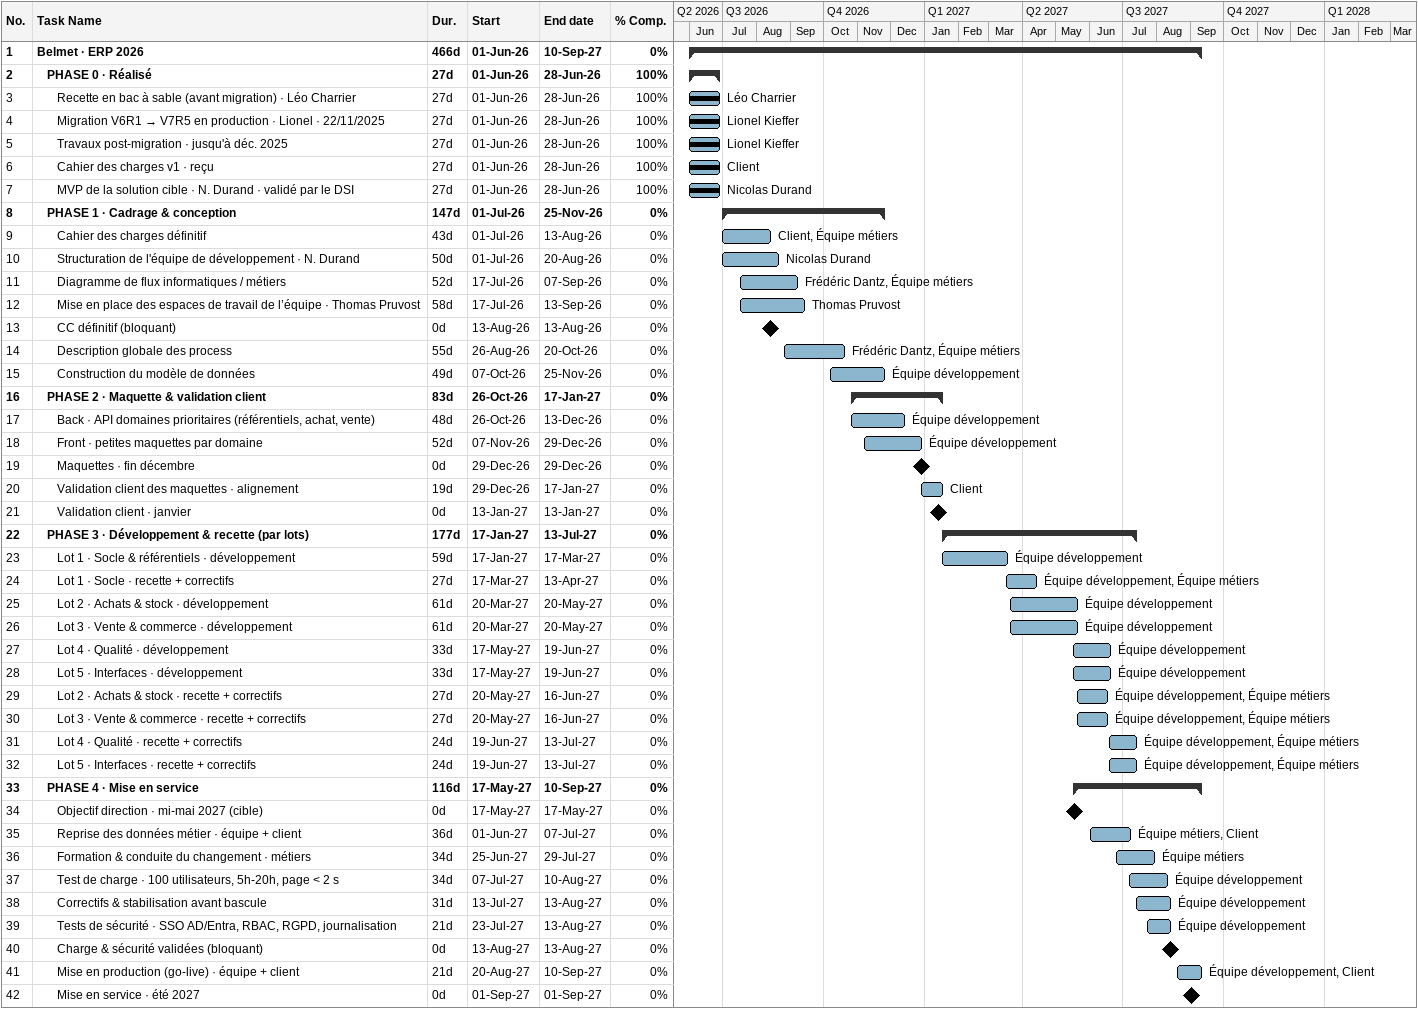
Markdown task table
| ID | Level | Task | Duration | Start | Finish | Resources | % complete |
|---|---|---|---|---|---|---|---|
| 1 | 1 | **Belmet · ERP 2026** | 466d | 2026-06-01 | 2027-09-10 |  | 0 |
| 2 | 2 | **PHASE 0 · Réalisé** | 27d | 2026-06-01 | 2026-06-28 |  | 100 |
| 3 | 3 | Recette en bac à sable (avant migration) · Léo Charrier | 27d | 2026-06-01 | 2026-06-28 | Léo Charrier | 100 |
| 4 | 3 | Migration V6R1 → V7R5 en production · Lionel · 22/11/2025 | 27d | 2026-06-01 | 2026-06-28 | Lionel Kieffer | 100 |
| 5 | 3 | Travaux post-migration · jusqu'à déc. 2025 | 27d | 2026-06-01 | 2026-06-28 | Lionel Kieffer | 100 |
| 6 | 3 | Cahier des charges v1 · reçu | 27d | 2026-06-01 | 2026-06-28 | Client | 100 |
| 7 | 3 | MVP de la solution cible · N. Durand · validé par le DSI | 27d | 2026-06-01 | 2026-06-28 | Nicolas Durand | 100 |
| 8 | 2 | **PHASE 1 · Cadrage & conception** | 147d | 2026-07-01 | 2026-11-25 |  | 0 |
| 9 | 3 | Cahier des charges définitif | 43d | 2026-07-01 | 2026-08-13 | Client, Équipe métiers | 0 |
| 10 | 3 | Structuration de l'équipe de développement · N. Durand | 50d | 2026-07-01 | 2026-08-20 | Nicolas Durand | 0 |
| 11 | 3 | Diagramme de flux informatiques / métiers | 52d | 2026-07-17 | 2026-09-07 | Frédéric Dantz, Équipe métiers | 0 |
| 12 | 3 | Mise en place des espaces de travail de l’équipe · Thomas Pruvost | 58d | 2026-07-17 | 2026-09-13 | Thomas Pruvost | 0 |
| 13 | 3 | CC définitif (bloquant) | 0d | 2026-08-13 | 2026-08-13 |  | 0 |
| 14 | 3 | Description globale des process | 55d | 2026-08-26 | 2026-10-20 | Frédéric Dantz, Équipe métiers | 0 |
| 15 | 3 | Construction du modèle de données | 49d | 2026-10-07 | 2026-11-25 | Équipe développement | 0 |
| 16 | 2 | **PHASE 2 · Maquette & validation client** | 83d | 2026-10-26 | 2027-01-17 |  | 0 |
| 17 | 3 | Back · API domaines prioritaires (référentiels, achat, vente) | 48d | 2026-10-26 | 2026-12-13 | Équipe développement | 0 |
| 18 | 3 | Front · petites maquettes par domaine | 52d | 2026-11-07 | 2026-12-29 | Équipe développement | 0 |
| 19 | 3 | Maquettes · fin décembre | 0d | 2026-12-29 | 2026-12-29 |  | 0 |
| 20 | 3 | Validation client des maquettes · alignement | 19d | 2026-12-29 | 2027-01-17 | Client | 0 |
| 21 | 3 | Validation client · janvier | 0d | 2027-01-13 | 2027-01-13 |  | 0 |
| 22 | 2 | **PHASE 3 · Développement & recette (par lots)** | 177d | 2027-01-17 | 2027-07-13 |  | 0 |
| 23 | 3 | Lot 1 · Socle & référentiels · développement | 59d | 2027-01-17 | 2027-03-17 | Équipe développement | 0 |
| 24 | 3 | Lot 1 · Socle · recette + correctifs | 27d | 2027-03-17 | 2027-04-13 | Équipe développement, Équipe métiers | 0 |
| 25 | 3 | Lot 2 · Achats & stock · développement | 61d | 2027-03-20 | 2027-05-20 | Équipe développement | 0 |
| 26 | 3 | Lot 3 · Vente & commerce · développement | 61d | 2027-03-20 | 2027-05-20 | Équipe développement | 0 |
| 27 | 3 | Lot 4 · Qualité · développement | 33d | 2027-05-17 | 2027-06-19 | Équipe développement | 0 |
| 28 | 3 | Lot 5 · Interfaces · développement | 33d | 2027-05-17 | 2027-06-19 | Équipe développement | 0 |
| 29 | 3 | Lot 2 · Achats & stock · recette + correctifs | 27d | 2027-05-20 | 2027-06-16 | Équipe développement, Équipe métiers | 0 |
| 30 | 3 | Lot 3 · Vente & commerce · recette + correctifs | 27d | 2027-05-20 | 2027-06-16 | Équipe développement, Équipe métiers | 0 |
| 31 | 3 | Lot 4 · Qualité · recette + correctifs | 24d | 2027-06-19 | 2027-07-13 | Équipe développement, Équipe métiers | 0 |
| 32 | 3 | Lot 5 · Interfaces · recette + correctifs | 24d | 2027-06-19 | 2027-07-13 | Équipe développement, Équipe métiers | 0 |
| 33 | 2 | **PHASE 4 · Mise en service** | 116d | 2027-05-17 | 2027-09-10 |  | 0 |
| 34 | 3 | Objectif direction · mi-mai 2027 (cible) | 0d | 2027-05-17 | 2027-05-17 |  | 0 |
| 35 | 3 | Reprise des données métier · équipe + client | 36d | 2027-06-01 | 2027-07-07 | Équipe métiers, Client | 0 |
| 36 | 3 | Formation & conduite du changement · métiers | 34d | 2027-06-25 | 2027-07-29 | Équipe métiers | 0 |
| 37 | 3 | Test de charge · 100 utilisateurs, 5h-20h, page < 2 s | 34d | 2027-07-07 | 2027-08-10 | Équipe développement | 0 |
| 38 | 3 | Correctifs & stabilisation avant bascule | 31d | 2027-07-13 | 2027-08-13 | Équipe développement | 0 |
| 39 | 3 | Tests de sécurité · SSO AD/Entra, RBAC, RGPD, journalisation | 21d | 2027-07-23 | 2027-08-13 | Équipe développement | 0 |
| 40 | 3 | Charge & sécurité validées (bloquant) | 0d | 2027-08-13 | 2027-08-13 |  | 0 |
| 41 | 3 | Mise en production (go-live) · équipe + client | 21d | 2027-08-20 | 2027-09-10 | Équipe développement, Client | 0 |
| 42 | 3 | Mise en service · été 2027 | 0d | 2027-09-01 | 2027-09-01 |  | 0 |
